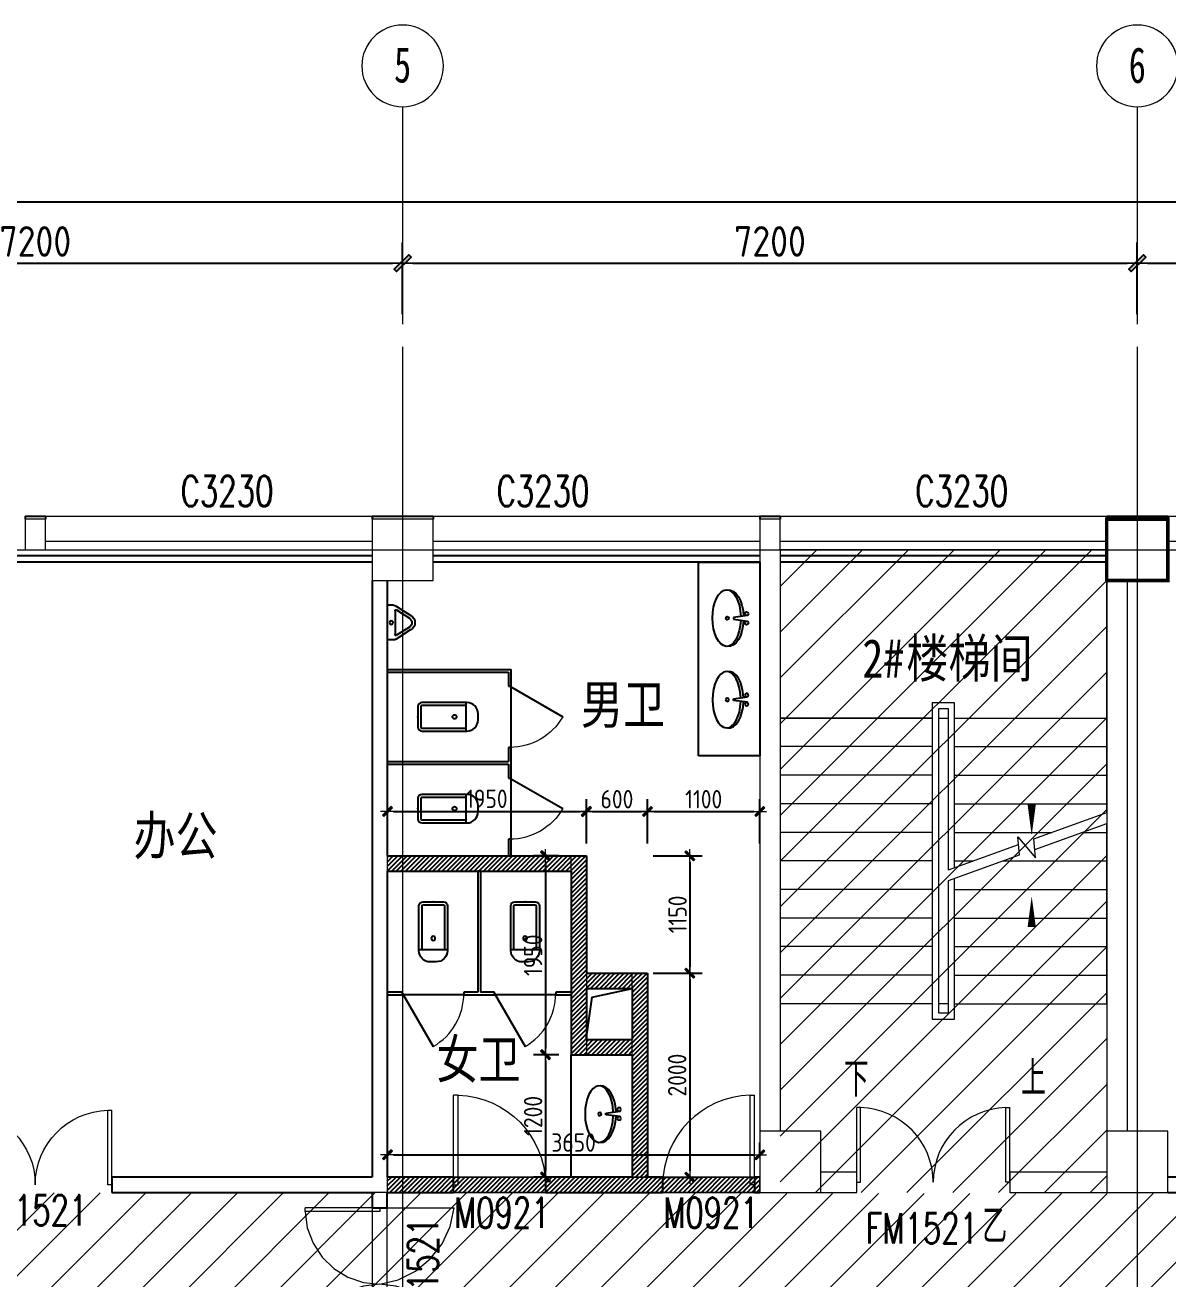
# Model space of a CAD drawing. Header units: millimetres. Extents: x 33621 to 401573, y -91663 to 133135.
# Drawn here: x 63797 to 74997, y 86819 to 99111 of the extents above; entities that cross this region are included whole.
import ezdxf
from ezdxf.enums import TextEntityAlignment as Align

# ---------------------------------------------------------------- set-up
doc = ezdxf.new("R2010")
doc.units = ezdxf.units.MM
doc.header["$LTSCALE"] = 10
for name, pattern in [('DASH', [0.35, 0.25, -0.1]), ('DASHEDX2', [1.5, 1, -0.5]), ('DOTE', [2.42, 2, -0.2, 0.02, -0.2])]:
    doc.linetypes.add(name, pattern=pattern)
doc.layers.get('0').update_dxf_attribs({"color": 253})
doc.layers.get('Defpoints').update_dxf_attribs({"color": 250})
for name, color, linetype in [('3', 253, 'Continuous'), ('DIM_SYMB', 253, 'Continuous'), ('Dim【尺寸标注】', 253, 'Continuous'), ('LATRINE', 253, 'Continuous'), ('LAYER3', 253, 'Continuous'), ('LAYER4', 253, 'Continuous'), ('LAYER5', 253, 'Continuous'), ('LVTRY', 253, 'Continuous'), ('PUB_DIM', 253, 'Continuous'), ('PUB_TEXT', 253, 'Continuous'), ('SURFACE', 253, 'Continuous'), ('wall-隔', 253, 'Continuous'), ('WINDOW_TEXT', 253, 'Continuous'), ('家具', 253, 'Continuous'), ('拆除墙体', 253, 'Continuous'), ('柱', 253, 'Continuous')]:
    doc.layers.add(name, color=color, linetype=linetype)
for name, color, linetype, lineweight in [('AXIS【轴号】', 253, 'Continuous', 0), ('COLUMN', 253, 'Continuous', 0), ('DOTE', 253, 'DOTE', 0), ('FC-FLOOR【地材分格】', 253, 'Continuous', 0), ('STAIR', 253, 'Continuous', 0), ('WALL', 253, 'Continuous', 0), ('WINDOW', 253, 'Continuous', 0), ('Xline【辅助线】', 253, 'Continuous', 0)]:
    doc.layers.add(name, color=color, linetype=linetype, lineweight=lineweight)
doc.styles.add('_TCH_DIM', font='SIMPLEX', dxfattribs={"bigfont": 'GBCBIG'})
doc.styles.add('_TCH_WINDOW', font='SIMPLEX', dxfattribs={"bigfont": 'GBCBIG'})
doc.styles.add('CCD_DIM', font='ARCHS.SHX')
doc.styles.add('宋体', font='', dxfattribs={"width": 0.7})
doc.styles.get('宋体').set_extended_font_data('SimSun')
doc.dimstyles.new('ZL_1：100', dxfattribs={"dimtxt": 3, "dimasz": 1, "dimexe": 2, "dimexo": 2, "dimgap": 0.6, "dimtad": 1, "dimdec": 0, "dimrnd": 5, "dimdsep": 46, "dimtxsty": 'CCD_DIM', "dimblk": 'WS-cj', "dimblk1": 'WS-cj', "dimblk2": 'WS-cj', "dimcen": 1, "dimclrd": 44, "dimclre": 44, "dimclrt": 2, "dimadec": 0, "dimazin": 2, "dimtfac": 1, "dimtdec": 0, "dimtix": 1, "dimtmove": 2, "dimatfit": 3, "dimldrblk": 'hl_arrow2', "dimfxl": 5, "dimfxlon": 1, "dimarcsym": 0})
doc.dimstyles.new('ZL_1：60', dxfattribs={"dimscale": 60, "dimtxt": 3, "dimasz": 1, "dimexe": 2, "dimexo": 2, "dimgap": 0.5, "dimtad": 1, "dimdec": 0, "dimrnd": 5, "dimdsep": 46, "dimtxsty": 'CCD_DIM', "dimblk": 'WS-cj', "dimblk1": 'WS-cj', "dimblk2": 'WS-cj', "dimcen": 0, "dimclrd": 44, "dimclre": 44, "dimclrt": 2, "dimadec": 0, "dimazin": 0, "dimtfac": 1, "dimtdec": 0, "dimtix": 1, "dimtofl": 0, "dimtmove": 2, "dimatfit": 3, "dimldrblk": 'hl_arrow2', "dimfxl": 6, "dimfxlon": 1, "dimarcsym": 0})
pattern_1 = [(225, (153814.774, 74013.86), (22.45064, -22.45064), [])]

# ---------------------------------------------------------------- blocks, each defined once
blk = doc.blocks.new('A$C22332745')
at = {"layer": 'LAYER3', "color": 181, "extrusion": (0, 0, -1)}
for centre, ratio, start_param, end_param in [((277, 214), 0.5, 4.782885, 10.934222), ((277, 195), 0.531076, 4.795815, 6.348539), ((277, 195), 0.531076, 3.076239, 4.638107)]:
    blk.add_ellipse(centre, major_axis=(-277, 0), ratio=ratio, start_param=start_param, end_param=end_param, dxfattribs=at)
at = {"layer": 'LAYER4', "color": 252}
for p, q in [((267, 148), (249, 9)), ((285, 148), (267, 148)), ((302, 9), (285, 148))]:
    blk.add_line(p, q, dxfattribs=at)
for centre in [(231, 18), (320, 18)]:
    blk.add_circle(centre, 17.9, dxfattribs=at)
at = {"layer": 'LAYER5', "color": 251}
blk.add_circle((277, 208), 16, dxfattribs=at)
blk = doc.blocks.new('A$C2CC91CCB')
at = {"color": 251, "rotation": 90}
blk.add_blockref('A$C22332745', (353, 0), dxfattribs=at)
blk = doc.blocks.new('A$C477C625D')
at = {"color": 7}
blk.add_blockref('A$C2CC91CCB', (0, 0), dxfattribs=at)
blk = doc.blocks.new('A$C4D690477')
at = {"layer": '家具', "color": 251}
blk.add_blockref('A$C477C625D', (0, 0), dxfattribs=at)
blk = doc.blocks.new('$lvtry$00000007')
for p, q in [((-170, 0, 0), (170, 0, 0)), ((-170, -61, 0), (-170, 0, 0)), ((-162, -88, 0), (-69, -231, 0)), ((-124, -91, 0), (-43, -216, 0)), ((-116, -76, 0), (116, -76, 0)), ((43, -216, 0), (124, -91, 0)), ((69, -231, 0), (162, -88, 0)), ((170, -61, 0), (170, 0, 0))]:
    blk.add_line(p, q)
blk.add_circle((0, -38, 0), 17.7)
for centre, radius, start, end in [((-120, -61, 0), 50, 180, 213.0863), ((-116, -86, 0), 10, 90, 213.0863), ((116, -86, 0), 10, 326.9137, 90), ((120, -61, 0), 50, 326.9137, 0), ((0, -191, 0), 80, 210, 330), ((0, -191, 0), 50, 210, 330)]:
    blk.add_arc(centre, radius, start, end)
blk = doc.blocks.new('$DorLib2D$00000141')
at = {"color": 0}
for points in [[(-0.5, 0), (-0.5, 0.4875)], [(-0.475, 0.4875), (-0.5, 0.4875)], [(-0.475, 0), (-0.475, 0.4875)], [(-0.3686, 0.4728), (-0.475, 0.4873)], [(-0.268, 0.4353), (-0.3686, 0.4728)], [(-0.178, 0.3766), (-0.268, 0.4353)], [(0.268, 0.4353), (0.178, 0.3766)], [(0.3686, 0.4728), (0.268, 0.4353)], [(0.475, 0.4873), (0.3686, 0.4728)], [(0.475, 0), (0.475, 0.4875)], [(0.475, 0.4875), (0.5, 0.4875)], [(0.5, 0), (0.5, 0.4875)], [(-0.103, 0.2997), (-0.178, 0.3766)], [(0.178, 0.3766), (0.103, 0.2997)], [(-0.0467, 0.2083), (-0.103, 0.2997)], [(0.103, 0.2997), (0.0467, 0.2083)], [(-0.0118, 0.1067), (-0.0467, 0.2083)], [(0.0467, 0.2083), (0.0118, 0.1067)], [(0, 0), (-0.0118, 0.1067)], [(0.0118, 0.1067), (0, 0)], [(-0.0118, -0.1067), (0, 0)], [(-0.5, 0), (-0.475, 0)], [(0.5, 0), (0.475, 0)]]:
    blk.add_lwpolyline(points, dxfattribs=at)
at = {"color": 0, "linetype": 'DASHEDX2'}
for points in [[(0, 0), (0.0297, -0.1218), (0.0857, -0.2339), (0.1651, -0.3309), (0.264, -0.4078), (0.3775, -0.4609), (0.5, -0.4875)], [(-0.5, 0), (-0.5, -0.4875)], [(0.5, 0), (0.5, -0.4875)], [(-0.0467, -0.2083), (-0.0118, -0.1067)], [(-0.103, -0.2997), (-0.0467, -0.2083)], [(-0.178, -0.3766), (-0.103, -0.2997)], [(-0.268, -0.4353), (-0.178, -0.3766)], [(-0.475, -0.4875), (-0.5, -0.4875)], [(-0.475, -0.4873), (-0.3686, -0.4728)], [(-0.3686, -0.4728), (-0.268, -0.4353)]]:
    blk.add_lwpolyline(points, dxfattribs=at)
blk = doc.blocks.new('$DorLib2D$00000001')
for p, q in [((0.45, 0.975), (0.5, 0.975)), ((0.45, 0), (0.45, 0.975)), ((0.5, 0), (0.5, 0.975)), ((0.5, 0), (0.45, 0))]:
    blk.add_line(p, q)
at = {"lineweight": 13}
blk.add_arc((0.475, 0), 0.975, 91.4693, 180, dxfattribs=at)
blk = doc.blocks.new('$lvtry$00000200')
for p, q in [((-140, -40, 0), (-140, -480, 0)), ((-110, -40, 0), (-110, -470, 0)), ((100, 0, 0), (-100, 0, 0)), ((100, -30, 0), (-100, -30, 0)), ((110, -470, 0), (110, -40, 0)), ((140, -480, 0), (140, -40, 0)), ((140, -470, 0), (-140, -470, 0)), ((-30, -590, 0), (30, -590, 0))]:
    blk.add_line(p, q)
blk.add_circle((0, -359, 0), 20)
for centre, radius, start, end in [((-100, -40, 0), 40, 90, 180), ((-100, -40, 0), 10, 90, 180), ((100, -40, 0), 40, 0, 90), ((100, -40, 0), 10, 0, 90), ((-30, -480, 0), 110, 180, 270), ((30, -480, 0), 110, 270, 0)]:
    blk.add_arc(centre, radius, start, end)
blk.add_point((0, 0))
blk = doc.blocks.new('$TCHSYS$APDOOR2D')
blk.add_line((0.5, 0), (0, 0.866))
at = {"lineweight": 13}
blk.add_arc((0.5, 0), 1, 120, 180, dxfattribs=at)
blk = doc.blocks.new('$DorLib2D$00000002')
for p, q in [((-0.5, 0), (-0.5, 0.4875)), ((-0.475, 0.4875), (-0.5, 0.4875)), ((-0.475, 0), (-0.475, 0.4875)), ((0.475, 0), (0.475, 0.4875)), ((0.475, 0.4875), (0.5, 0.4875)), ((0.5, 0), (0.5, 0.4875)), ((-0.5, 0), (-0.475, 0)), ((0.5, 0), (0.475, 0))]:
    blk.add_line(p, q)
at = {"lineweight": 13}
for centre, start, end in [((-0.4875, 0), 0, 88.53072), ((0.4875, 0), 91.46928, 180)]:
    blk.add_arc(centre, 0.4875, start, end, dxfattribs=at)
blk = doc.blocks.new('$WINLIB2D$00000004')
for p, q in [((-0.5, 0.5), (0.5, 0.5)), ((-0.5, 0.5), (-0.5, -0.5)), ((0.5, -0.5), (0.5, 0.5)), ((-0.5, 0.2406), (0.5, 0.2406)), ((-0.5, -0.5), (0.5, -0.5))]:
    blk.add_line(p, q)
blk = doc.blocks.new('hl_Axis-A1')
at = {"color": 150, "ltscale": 2}
blk.add_line((21.33, 0), (0, 0), dxfattribs=at)
at = {"color": 150}
blk.add_circle((25.33, 0), 4, dxfattribs=at)
at = {"color": 50, "style": '宋体', "width": 0.7}
blk.add_attdef('轴号', text='', height=3.5, dxfattribs=at).set_placement((25.33, 0), align=Align.MIDDLE_CENTER)
blk = doc.blocks.new('WS-cj')
blk.add_hatch(color=2).paths.add_polyline_path([(0.59, 0.82), (-0.82, -0.59), (-0.59, -0.82), (0.82, 0.59)])
at = {"color": 2, "linetype": 'ByBlock', "lineweight": 0}
for p, q in [((-1.1, 0), (0, 0)), ((0, 0), (1.1, 0))]:
    blk.add_line(p, q, dxfattribs=at)
at = {"color": 2}
blk.add_lwpolyline([(0.59, 0.82), (-0.82, -0.59), (-0.59, -0.82), (0.82, 0.59)], close=True, dxfattribs=at)
blk = doc.blocks.new('*D263')
at = {"layer": 'Defpoints', "color": 0, "transparency": 16777216}
for p in [(-15662, 2411), (-22862, 1811), (-15662, 1811)]:
    blk.add_point(p, dxfattribs=at)
at = {"layer": 'Dim【尺寸标注】', "color": 44, "lineweight": -2, "transparency": 16777216}
for p, q in [((-22862, 1911), (-22862, 2611)), ((-15662, 1911), (-15662, 2611)), ((-22762, 2411), (-15762, 2411))]:
    blk.add_line(p, q, dxfattribs=at)
at = {"layer": 'Dim【尺寸标注】', "color": 44, "lineweight": -2, "transparency": 16777216, "xscale": 100, "yscale": 100, "zscale": 100, "rotation": 180}
blk.add_blockref('WS-cj', (-22862, 2411), dxfattribs=at)
at = {"layer": 'Dim【尺寸标注】', "color": 44, "lineweight": -2, "transparency": 16777216, "xscale": 100, "yscale": 100, "zscale": 100}
blk.add_blockref('WS-cj', (-15662, 2411), dxfattribs=at)
at = {"layer": 'Dim【尺寸标注】', "color": 2, "transparency": 16777216, "insert": (-19262, 2623), "char_height": 300, "attachment_point": 5, "style": 'CCD_DIM'}
blk.add_mtext('7200', dxfattribs=at)
blk = doc.blocks.new('hl_arrow2')
at = {"color": 2}
blk.add_line((-0.22, 0), (-1, 0), dxfattribs=at)
blk.add_lwpolyline([(-0.22, 0), (-0.86, -0.69), (-0.65, -0.86), (0, 0), (-0.65, 0.86), (-0.86, 0.69)], close=True, dxfattribs=at)
blk = doc.blocks.new('*D264')
at = {"layer": 'Defpoints', "color": 0, "transparency": 16777216}
for p in [(-8462, 2411), (-15662, 1811), (-8462, 1811)]:
    blk.add_point(p, dxfattribs=at)
at = {"layer": 'Dim【尺寸标注】', "color": 44, "lineweight": -2, "transparency": 16777216}
for p, q in [((-15662, 1911), (-15662, 2611)), ((-8462, 1911), (-8462, 2611)), ((-15562, 2411), (-8562, 2411))]:
    blk.add_line(p, q, dxfattribs=at)
at = {"layer": 'Dim【尺寸标注】', "color": 44, "lineweight": -2, "transparency": 16777216, "xscale": 100, "yscale": 100, "zscale": 100, "rotation": 180}
blk.add_blockref('WS-cj', (-15662, 2411), dxfattribs=at)
at = {"layer": 'Dim【尺寸标注】', "color": 44, "lineweight": -2, "transparency": 16777216, "xscale": 100, "yscale": 100, "zscale": 100}
blk.add_blockref('WS-cj', (-8462, 2411), dxfattribs=at)
at = {"layer": 'Dim【尺寸标注】', "color": 2, "transparency": 16777216, "insert": (-12062, 2623), "char_height": 300, "attachment_point": 5, "style": 'CCD_DIM'}
blk.add_mtext('7200', dxfattribs=at)
blk = doc.blocks.new('*D265')
at = {"layer": 'Defpoints', "color": 0, "transparency": 16777216}
for p in [(-1262, 2411), (-8462, 1811), (-1262, 1811)]:
    blk.add_point(p, dxfattribs=at)
at = {"layer": 'Dim【尺寸标注】', "color": 44, "lineweight": -2, "transparency": 16777216}
for p, q in [((-8462, 1911), (-8462, 2611)), ((-1262, 1911), (-1262, 2611)), ((-8362, 2411), (-1362, 2411))]:
    blk.add_line(p, q, dxfattribs=at)
at = {"layer": 'Dim【尺寸标注】', "color": 44, "lineweight": -2, "transparency": 16777216, "xscale": 100, "yscale": 100, "zscale": 100, "rotation": 180}
blk.add_blockref('WS-cj', (-8462, 2411), dxfattribs=at)
at = {"layer": 'Dim【尺寸标注】', "color": 44, "lineweight": -2, "transparency": 16777216, "xscale": 100, "yscale": 100, "zscale": 100}
blk.add_blockref('WS-cj', (-1262, 2411), dxfattribs=at)
at = {"layer": 'Dim【尺寸标注】', "color": 2, "transparency": 16777216, "insert": (-4862, 2623), "char_height": 300, "attachment_point": 5, "style": 'CCD_DIM'}
blk.add_mtext('7200', dxfattribs=at)
blk = doc.blocks.new('*D273')
at = {"layer": 'Defpoints', "color": 0, "transparency": 16777216}
for p in [(49138, 3011), (-44462, 1811), (49138, 1811)]:
    blk.add_point(p, dxfattribs=at)
at = {"layer": 'Dim【尺寸标注】', "color": 44, "lineweight": -2, "transparency": 16777216}
for p, q in [((-44462, 2511), (-44462, 3211)), ((49138, 2511), (49138, 3211)), ((-44362, 3011), (49038, 3011))]:
    blk.add_line(p, q, dxfattribs=at)
at = {"layer": 'Dim【尺寸标注】', "color": 44, "lineweight": -2, "transparency": 16777216, "xscale": 100, "yscale": 100, "zscale": 100, "rotation": 180}
blk.add_blockref('WS-cj', (-44462, 3011), dxfattribs=at)
at = {"layer": 'Dim【尺寸标注】', "color": 44, "lineweight": -2, "transparency": 16777216, "xscale": 100, "yscale": 100, "zscale": 100}
blk.add_blockref('WS-cj', (49138, 3011), dxfattribs=at)
at = {"layer": 'Dim【尺寸标注】', "color": 2, "transparency": 16777216, "insert": (2338, 3217), "char_height": 300, "attachment_point": 5, "style": 'CCD_DIM'}
blk.add_mtext('93600', dxfattribs=at)
blk = doc.blocks.new('*D559')
at = {"layer": 'Defpoints', "color": 0, "transparency": 16777216}
for p in [(69297, 91402), (67347, 90967), (69297, 90967)]:
    blk.add_point(p, dxfattribs=at)
at = {"layer": 'FC-FLOOR【地材分格】', "color": 44, "lineweight": -2, "transparency": 16777216}
for p, q in [((67347, 91087), (67347, 91522)), ((69297, 91087), (69297, 91522)), ((67407, 91402), (69237, 91402))]:
    blk.add_line(p, q, dxfattribs=at)
at = {"layer": 'FC-FLOOR【地材分格】', "color": 44, "lineweight": -2, "transparency": 16777216, "xscale": 60, "yscale": 60, "zscale": 60, "rotation": 180}
blk.add_blockref('WS-cj', (67347, 91402), dxfattribs=at)
at = {"layer": 'FC-FLOOR【地材分格】', "color": 44, "lineweight": -2, "transparency": 16777216, "xscale": 60, "yscale": 60, "zscale": 60}
blk.add_blockref('WS-cj', (69297, 91402), dxfattribs=at)
at = {"layer": 'FC-FLOOR【地材分格】', "color": 2, "transparency": 16777216, "insert": (68322, 91526), "char_height": 180, "attachment_point": 5, "style": 'CCD_DIM'}
blk.add_mtext('1950', dxfattribs=at)
blk = doc.blocks.new('*D560')
at = {"layer": 'Defpoints', "color": 0, "transparency": 16777216}
for p in [(69897, 91402), (69297, 90967), (69897, 90967)]:
    blk.add_point(p, dxfattribs=at)
at = {"layer": 'FC-FLOOR【地材分格】', "color": 44, "lineweight": -2, "transparency": 16777216}
for p, q in [((69297, 91087), (69297, 91522)), ((69897, 91087), (69897, 91522)), ((69357, 91402), (69837, 91402))]:
    blk.add_line(p, q, dxfattribs=at)
at = {"layer": 'FC-FLOOR【地材分格】', "color": 44, "lineweight": -2, "transparency": 16777216, "xscale": 60, "yscale": 60, "zscale": 60, "rotation": 180}
blk.add_blockref('WS-cj', (69297, 91402), dxfattribs=at)
at = {"layer": 'FC-FLOOR【地材分格】', "color": 44, "lineweight": -2, "transparency": 16777216, "xscale": 60, "yscale": 60, "zscale": 60}
blk.add_blockref('WS-cj', (69897, 91402), dxfattribs=at)
at = {"layer": 'FC-FLOOR【地材分格】', "color": 2, "transparency": 16777216, "insert": (69597, 91522), "char_height": 180, "attachment_point": 5, "style": 'CCD_DIM'}
blk.add_mtext('600', dxfattribs=at)
blk = doc.blocks.new('*D561')
at = {"layer": 'Defpoints', "color": 0, "transparency": 16777216}
for p in [(70997, 91402), (69897, 90967), (70997, 90967)]:
    blk.add_point(p, dxfattribs=at)
at = {"layer": 'FC-FLOOR【地材分格】', "color": 44, "lineweight": -2, "transparency": 16777216}
for p, q in [((69897, 91087), (69897, 91522)), ((70997, 91087), (70997, 91522)), ((69957, 91402), (70937, 91402))]:
    blk.add_line(p, q, dxfattribs=at)
at = {"layer": 'FC-FLOOR【地材分格】', "color": 44, "lineweight": -2, "transparency": 16777216, "xscale": 60, "yscale": 60, "zscale": 60, "rotation": 180}
blk.add_blockref('WS-cj', (69897, 91402), dxfattribs=at)
at = {"layer": 'FC-FLOOR【地材分格】', "color": 44, "lineweight": -2, "transparency": 16777216, "xscale": 60, "yscale": 60, "zscale": 60}
blk.add_blockref('WS-cj', (70997, 91402), dxfattribs=at)
at = {"layer": 'FC-FLOOR【地材分格】', "color": 2, "transparency": 16777216, "insert": (70447, 91522), "char_height": 180, "attachment_point": 5, "style": 'CCD_DIM'}
blk.add_mtext('1100', dxfattribs=at)
blk = doc.blocks.new('*D562')
at = {"layer": 'Defpoints', "color": 0, "transparency": 16777216}
for p in [(69147, 90967), (68898, 89017), (69147, 89017)]:
    blk.add_point(p, dxfattribs=at)
at = {"layer": 'FC-FLOOR【地材分格】', "color": 44, "lineweight": -2, "transparency": 16777216}
for p, q in [((69027, 90967), (68778, 90967)), ((68898, 90907), (68898, 89077)), ((69027, 89017), (68778, 89017))]:
    blk.add_line(p, q, dxfattribs=at)
at = {"layer": 'FC-FLOOR【地材分格】', "color": 44, "lineweight": -2, "transparency": 16777216, "xscale": 60, "yscale": 60, "zscale": 60}
for p, rotation in [((68898, 90967), 90), ((68898, 89017), 270)]:
    blk.add_blockref('WS-cj', p, dxfattribs=dict(at, rotation=rotation))
at = {"layer": 'FC-FLOOR【地材分格】', "color": 2, "transparency": 16777216, "insert": (68775, 89992), "char_height": 180, "attachment_point": 5, "rotation": 90, "style": 'CCD_DIM'}
blk.add_mtext('1950', dxfattribs=at)
blk = doc.blocks.new('*D563')
at = {"layer": 'Defpoints', "color": 0, "transparency": 16777216}
for p in [(69147, 89017), (68898, 87817), (69147, 87817)]:
    blk.add_point(p, dxfattribs=at)
at = {"layer": 'FC-FLOOR【地材分格】', "color": 44, "lineweight": -2, "transparency": 16777216}
for p, q in [((69027, 89017), (68778, 89017)), ((68898, 88957), (68898, 87877)), ((69027, 87817), (68778, 87817))]:
    blk.add_line(p, q, dxfattribs=at)
at = {"layer": 'FC-FLOOR【地材分格】', "color": 44, "lineweight": -2, "transparency": 16777216, "xscale": 60, "yscale": 60, "zscale": 60}
for p, rotation in [((68898, 89017), 90), ((68898, 87817), 270)]:
    blk.add_blockref('WS-cj', p, dxfattribs=dict(at, rotation=rotation))
at = {"layer": 'FC-FLOOR【地材分格】', "color": 2, "transparency": 16777216, "insert": (68775, 88417), "char_height": 180, "attachment_point": 5, "rotation": 90, "style": 'CCD_DIM'}
blk.add_mtext('1200', dxfattribs=at)
blk = doc.blocks.new('*D564')
at = {"layer": 'Defpoints', "color": 0, "transparency": 16777216}
for p in [(70997, 88036), (67347, 87895), (70997, 87895)]:
    blk.add_point(p, dxfattribs=at)
at = {"layer": 'FC-FLOOR【地材分格】', "color": 44, "lineweight": -2, "transparency": 16777216}
for p, q in [((67347, 88015), (67347, 88156)), ((70997, 88015), (70997, 88156)), ((67407, 88036), (70937, 88036))]:
    blk.add_line(p, q, dxfattribs=at)
at = {"layer": 'FC-FLOOR【地材分格】', "color": 44, "lineweight": -2, "transparency": 16777216, "xscale": 60, "yscale": 60, "zscale": 60, "rotation": 180}
blk.add_blockref('WS-cj', (67347, 88036), dxfattribs=at)
at = {"layer": 'FC-FLOOR【地材分格】', "color": 44, "lineweight": -2, "transparency": 16777216, "xscale": 60, "yscale": 60, "zscale": 60}
blk.add_blockref('WS-cj', (70997, 88036), dxfattribs=at)
at = {"layer": 'FC-FLOOR【地材分格】', "color": 2, "transparency": 16777216, "insert": (69172, 88156), "char_height": 180, "attachment_point": 5, "style": 'CCD_DIM'}
blk.add_mtext('3650', dxfattribs=at)
blk = doc.blocks.new('*D565')
at = {"layer": 'Defpoints', "color": 0, "transparency": 16777216}
for p in [(69831, 90967), (69831, 89817), (70311, 89817)]:
    blk.add_point(p, dxfattribs=at)
at = {"layer": 'FC-FLOOR【地材分格】', "color": 44, "lineweight": -2, "transparency": 16777216}
for p, q in [((69951, 90967), (70431, 90967)), ((70311, 90907), (70311, 89877)), ((69951, 89817), (70431, 89817))]:
    blk.add_line(p, q, dxfattribs=at)
at = {"layer": 'FC-FLOOR【地材分格】', "color": 44, "lineweight": -2, "transparency": 16777216, "xscale": 60, "yscale": 60, "zscale": 60}
for p, rotation in [((70311, 90967), 90), ((70311, 89817), 270)]:
    blk.add_blockref('WS-cj', p, dxfattribs=dict(at, rotation=rotation))
at = {"layer": 'FC-FLOOR【地材分格】', "color": 2, "transparency": 16777216, "insert": (70191, 90392), "char_height": 180, "attachment_point": 5, "rotation": 90, "style": 'CCD_DIM'}
blk.add_mtext('1150', dxfattribs=at)
blk = doc.blocks.new('*D566')
at = {"layer": 'Defpoints', "color": 0, "transparency": 16777216}
for p in [(69831, 89817), (69831, 87817), (70311, 87817)]:
    blk.add_point(p, dxfattribs=at)
at = {"layer": 'FC-FLOOR【地材分格】', "color": 44, "lineweight": -2, "transparency": 16777216}
for p, q in [((69951, 89817), (70431, 89817)), ((70311, 89757), (70311, 87877)), ((69951, 87817), (70431, 87817))]:
    blk.add_line(p, q, dxfattribs=at)
at = {"layer": 'FC-FLOOR【地材分格】', "color": 44, "lineweight": -2, "transparency": 16777216, "xscale": 60, "yscale": 60, "zscale": 60}
for p, rotation in [((70311, 89817), 90), ((70311, 87817), 270)]:
    blk.add_blockref('WS-cj', p, dxfattribs=dict(at, rotation=rotation))
at = {"layer": 'FC-FLOOR【地材分格】', "color": 2, "transparency": 16777216, "insert": (70187, 88817), "char_height": 180, "attachment_point": 5, "rotation": 90, "style": 'CCD_DIM'}
blk.add_mtext('2000', dxfattribs=at)
blk = doc.blocks.new('ZL_061117299')
at = {"layer": 'AXIS【轴号】'}
ref = blk.add_blockref('hl_Axis-A1', (-15662.3, 1810.8), dxfattribs=dict(at, xscale=-100, yscale=100, zscale=100, rotation=270))
ref.add_attrib('轴号', '5', dxfattribs={"layer": '0', "color": 2, "height": 350, "style": '宋体', "width": 0.7}).set_placement((-15662.3, 4355.8), align=Align.MIDDLE_CENTER)
ref = blk.add_blockref('hl_Axis-A1', (-8462.3, 1810.8), dxfattribs=dict(at, xscale=-100, yscale=100, zscale=100, rotation=270))
ref.add_attrib('轴号', '6', dxfattribs={"layer": '0', "color": 2, "height": 350, "style": '宋体', "width": 0.7}).set_placement((-8462.3, 4351.9), align=Align.MIDDLE_CENTER)
at = {"layer": 'Dim【尺寸标注】'}
for p1, p2, distance, picture, middle in [((-44462.3, 1810.8), (49137.7, 1810.8), 1200, '*D273', (2337.7, 3217)), ((-22862.3, 1810.8), (-15662.3, 1810.8), 600, '*D263', (-19262.3, 2623.3)), ((-15662.3, 1810.8), (-8462.3, 1810.8), 600, '*D264', (-12062.3, 2623.3)), ((-8462.3, 1810.8), (-1262.3, 1810.8), 600, '*D265', (-4862.3, 2623.3))]:
    dim = blk.add_aligned_dim(p1=p1, p2=p2, distance=distance, dimstyle='ZL_1：100', dxfattribs=at)
    dim.commit()
    dim.dimension.update_dxf_attribs({"geometry": picture, "text_midpoint": middle})

msp = doc.modelspace()

# ---------------------------------------------------------------- hatches: boundary and pattern name
at = {"layer": 'Xline【辅助线】'}
h = msp.add_hatch(dxfattribs=at)
h.set_pattern_fill('ANSI31', color=256, scale=100)
h.set_pattern_definition([(45, (-301365, 120490.16), (-224.5064, 224.5064), [])])
h.paths.add_polyline_path([(103421.5, 93924.1), (82196.5, 94009.7), (82196.5, 93666.9), (81957.8, 93666.9), (81957.8, 87649), (38996.5, 87684.8), (38996.5, 85266.9), (38596.5, 85266.9), (38596.5, 77981.3), (103421.5, 77981.3)])
h = msp.add_hatch(dxfattribs=at)
h.set_pattern_fill('ANSI31', color=256, scale=100)
h.set_pattern_definition([(45, (139423.78, 45092.1), (-224.5064, 224.5064), [])])
h.paths.add_polyline_path([(74396.5, 93966.9), (71196.5, 93966.9), (71196.5, 87666.9), (74396.5, 87666.9)])
at = {"layer": '拆除墙体'}
h = msp.add_hatch(dxfattribs=at)
h.set_pattern_fill('ANSI31', color=1, scale=10, angle=180, style=0)
h.set_pattern_definition(pattern_1)
h.paths.add_polyline_path([(69297, 90966.9), (69297, 90816.9), (67347.5, 90816.9), (67347.5, 90966.9)])
h = msp.add_hatch(dxfattribs=at)
h.set_pattern_fill('ANSI31', color=1, scale=10, angle=180, style=0)
h.set_pattern_definition(pattern_1)
h.paths.add_polyline_path([(69297, 90816.9), (69297, 89016.9), (69147, 89016.9), (69147, 90816.9)])
h = msp.add_hatch(dxfattribs=at)
h.set_pattern_fill('ANSI31', color=1, scale=10, angle=180, style=0)
h.set_pattern_definition(pattern_1)
h.paths.add_polyline_path([(69747, 89816.9), (69747, 89666.9), (69297, 89666.9), (69297, 89816.9)])
h = msp.add_hatch(dxfattribs=at)
h.set_pattern_fill('ANSI31', color=1, scale=10, angle=180, style=0)
h.set_pattern_definition(pattern_1)
h.paths.add_polyline_path([(69897, 89816.9), (69897, 87816.9), (69747, 87816.9), (69747, 89816.9)])
h = msp.add_hatch(dxfattribs=at)
h.set_pattern_fill('ANSI31', color=1, scale=10, angle=180, style=0)
h.paths.add_polyline_path([(69747, 89166.9), (69747, 89016.9), (69297, 89016.9), (69297, 89166.9)])
h = msp.add_hatch(dxfattribs=at)
h.set_pattern_fill('ANSI31', color=1, scale=10, angle=180, style=0)
h.paths.add_polyline_path([(67346.5, 87816.9), (67346.5, 87666.9), (70996.5, 87666.9), (70996.5, 87816.9)])

# ---------------------------------------------------------------- linework, layer by layer
at = {"layer": '3'}
for p, q in [((67196.5, 93906.9), (60596.5, 93906.9)), ((67196.5, 93846.9), (60596.5, 93846.9)), ((70996.5, 93906.9), (67796.5, 93906.9)), ((70996.5, 93846.9), (67796.5, 93846.9)), ((74396.5, 93906.9), (71196.5, 93906.9)), ((74396.5, 93846.9), (71196.5, 93846.9))]:
    msp.add_line(p, q, dxfattribs=at)
msp.add_lwpolyline([(69296.8, 89166.9), (69353.7, 89581.4), (69746.8, 89666.9)], dxfattribs=at)
at = {"layer": 'COLUMN'}
for p, q in [((67796.5, 94266.9), (67196.5, 94266.9)), ((74996.5, 94266.9), (74396.5, 94266.9)), ((67196.5, 93966.9), (67196.5, 93666.9)), ((67796.5, 93666.9), (67796.5, 93966.9)), ((74396.5, 93966.9), (74396.5, 93666.9)), ((74996.5, 93666.9), (74996.5, 93966.9)), ((67196.5, 93666.9), (67796.5, 93666.9)), ((74396.5, 93666.9), (74996.5, 93666.9)), ((71596.5, 88266.9), (70996.5, 88266.9)), ((70996.5, 88266.9), (70996.5, 87666.9)), ((71596.5, 87666.9), (71596.5, 88266.9)), ((74996.5, 88266.9), (74396.5, 88266.9)), ((74396.5, 88266.9), (74396.5, 87666.9)), ((74996.5, 87666.9), (74996.5, 88266.9)), ((70996.5, 87666.9), (71596.5, 87666.9)), ((74396.5, 87666.9), (74996.5, 87666.9))]:
    msp.add_line(p, q, dxfattribs=at)
at = {"layer": 'DIM_SYMB'}
for points in [[(71916.5, 89055.4, 0, 0, 0), (71916.5, 93177, 0, 0, 0), (73661.5, 93177, 0, 0, 0), (73661.5, 91167, 0, 80, 0), (73661.5, 91467, 0, 0, 0)], [(73661.5, 89067.2, 0, 0, 0), (73661.5, 90570.3, 0, 80, 0), (73661.5, 90270.3, 0, 0, 0)]]:
    msp.add_lwpolyline(points, format="xyseb", dxfattribs=at)
at = {"layer": 'DOTE', "ltscale": 0.1}
for p, q in [((67496.5, 95956.9), (67496.5, 76086.5)), ((74696.5, 95956.9), (74696.5, 76086.5)), ((36632.9, 93966.9), (133641.5, 93966.9))]:
    msp.add_line(p, q, dxfattribs=at)
at = {"layer": 'LATRINE'}
for p, q in [((67346.3, 92791.9), (68558.8, 92791.9)), ((67346.3, 92791.9), (67346.3, 92766.9)), ((67346.3, 92766.9), (68533.8, 92766.9)), ((68533.8, 92766.9), (68533.8, 92629.4)), ((68558.8, 92629.4), (68558.8, 92791.9)), ((68533.8, 92629.4), (68558.8, 92629.4)), ((68558.8, 92029.4, 400), (68558.8, 92629.4, 400)), ((68558.8, 92029.4), (68533.8, 92029.4)), ((68533.8, 92029.4), (68533.8, 91891.9)), ((68558.8, 91879.4), (68558.8, 92029.4)), ((67346.3, 91891.9), (68533.8, 91891.9)), ((67346.3, 91891.9), (67346.3, 91866.9)), ((67346.3, 91866.9), (68533.8, 91866.9)), ((68533.8, 91866.9), (68533.8, 91729.4)), ((68558.8, 91729.4), (68558.8, 91879.4)), ((68533.8, 91729.4), (68558.8, 91729.4)), ((68558.8, 91129.4, 400), (68558.8, 91729.4, 400)), ((68558.8, 91129.4), (68533.8, 91129.4)), ((68533.8, 91129.4), (68533.8, 90966.9)), ((68558.8, 90966.9), (68558.8, 91129.4)), ((68533.8, 90966.9), (68558.8, 90966.9)), ((68234, 90816.9), (68234, 89629.4)), ((68259, 90816.9), (68234, 90816.9)), ((68259, 90816.9), (68259, 89629.4)), ((67496.5, 89629.4), (67346.5, 89629.4)), ((67346.5, 89629.4), (67346.5, 89604.4)), ((67496.5, 89604.4), (67496.5, 89629.4)), ((68234, 89629.4), (68096.5, 89629.4)), ((68096.5, 89629.4), (68096.5, 89604.4)), ((68396.5, 89629.4), (68259, 89629.4)), ((68396.5, 89604.4), (68396.5, 89629.4)), ((69147, 89629.4), (68996.5, 89629.4)), ((68996.5, 89629.4), (68996.5, 89604.4)), ((67346.5, 89604.4), (67496.5, 89604.4)), ((68096.5, 89604.4, 400), (67496.5, 89604.4, 400)), ((68096.5, 89604.4), (68246.5, 89604.4)), ((68246.5, 89604.4), (68396.5, 89604.4)), ((68996.5, 89604.4, 400), (68396.5, 89604.4, 400)), ((68996.5, 89604.4), (69147, 89604.4))]:
    msp.add_line(p, q, dxfattribs=at)
for points in [[(70396.5, 91946.9), (70396.5, 93846.9), (70996.5, 93846.9), (70996.5, 91946.9)], [(69147, 87816.9), (69147, 89016.9), (69747, 89016.9), (69747, 87816.9)]]:
    msp.add_lwpolyline(points, close=True, dxfattribs=at)
at = {"layer": 'STAIR', "linetype": 'DASH', "ltscale": 0.005}
msp.add_line((70996.5, 93966.9), (70996.5, 93666.9), dxfattribs=at)
at = {"layer": 'STAIR'}
for p, q in [((74396.5, 93966.9), (71196.5, 93966.9)), ((71196.5, 93966.9), (71196.5, 92316.9)), ((74396.5, 92316.9), (74396.5, 93666.9)), ((72906, 92466.9), (72687, 92466.9)), ((72687, 92466.9), (72687, 89366.9)), ((72906, 90851.7), (72906, 92466.9)), ((71196.5, 92316.9), (71196.5, 89516.9)), ((72687, 92316.9), (71196.5, 92316.9)), ((71196.5, 92316.9), (72687, 92316.9)), ((72846, 92406.9), (72747, 92406.9)), ((72747, 92406.9), (72747, 89426.9)), ((72747, 92316.9), (72747, 89516.9)), ((72747, 92316.9), (72846, 92316.9)), ((72846, 90830.1), (72846, 92406.9)), ((72846, 90830.1), (72846, 92316.9)), ((72906, 92316.9), (74396.5, 92316.9)), ((72906, 92316.9), (74396.5, 92316.9)), ((74396.5, 91390.1), (74396.5, 92316.9)), ((72687, 92036.9), (71196.5, 92036.9)), ((72906, 92036.9), (74396.5, 92036.9)), ((72687, 91756.9), (71196.5, 91756.9)), ((72906, 91756.9), (74396.5, 91756.9)), ((72687, 91476.9), (71196.5, 91476.9)), ((72906, 91476.9), (74396.5, 91476.9)), ((73682.6, 91132.2), (74396.5, 91390.1)), ((73691.4, 91029.1), (74396.5, 91283.7)), ((74396.5, 89516.9), (74396.5, 91283.7)), ((72687, 91196.9), (71196.5, 91196.9)), ((72906, 91196.9), (73861.7, 91196.9)), ((73541.2, 90974.8), (73526, 91152.6)), ((73526, 91152.6), (73698.4, 90946.1)), ((73698.4, 90946.1), (73682.6, 91132.2)), ((74156.1, 91196.9), (74396.5, 91196.9)), ((72846, 90830.1), (73532.4, 91078)), ((72846, 90723.7), (73541.2, 90974.8)), ((72687, 90916.9), (71196.5, 90916.9)), ((72906, 90916.9), (73086.4, 90916.9)), ((73380.8, 90916.9), (74396.5, 90916.9)), ((72846, 89516.9), (72846, 90723.7)), ((72846, 89426.9), (72846, 90723.7)), ((72906, 89366.9), (72906, 90745.4)), ((72687, 90636.9), (71196.5, 90636.9)), ((72906, 90636.9), (74396.5, 90636.9)), ((72687, 90356.9), (71196.5, 90356.9)), ((72906, 90356.9), (74396.5, 90356.9)), ((72687, 90076.9), (71196.5, 90076.9)), ((72906, 90076.9), (74396.5, 90076.9)), ((72687, 89796.9), (71196.5, 89796.9)), ((72906, 89796.9), (74396.5, 89796.9)), ((72687, 89516.9), (71196.5, 89516.9)), ((72846, 89516.9), (72747, 89516.9)), ((72906, 89516.9), (74396.5, 89516.9)), ((72687, 89366.9), (72906, 89366.9)), ((72747, 89426.9), (72846, 89426.9))]:
    msp.add_line(p, q, dxfattribs=at)
at = {"layer": 'SURFACE'}
for p, q in [((63796.5, 94296.9), (63796.5, 94266.9)), ((63796.5, 94296.9), (63996.5, 94296.9)), ((63996.5, 94296.9), (63996.5, 94266.9)), ((67196.5, 94296.9), (67196.5, 94266.9)), ((67196.5, 94296.9), (67496.5, 94296.9)), ((67496.5, 94296.9), (67796.5, 94296.9)), ((67796.5, 94296.9), (67796.5, 94266.9)), ((70996.5, 94296.9), (70996.5, 94266.9)), ((70996.5, 94296.9), (71096.5, 94296.9)), ((71096.5, 94296.9), (71196.5, 94296.9)), ((71196.5, 94296.9), (71196.5, 94266.9)), ((74396.5, 94296.9), (74396.5, 94266.9)), ((74396.5, 94296.9), (74696.5, 94296.9)), ((74696.5, 94296.9), (74996.5, 94296.9)), ((74996.5, 94296.9), (74996.5, 94266.9))]:
    msp.add_line(p, q, dxfattribs=at)
at = {"layer": 'WALL'}
for p, q in [((63996.5, 94266.9), (63796.5, 94266.9)), ((63796.5, 94266.9), (63796.5, 93966.9)), ((63996.5, 93966.9), (63996.5, 94266.9)), ((71096.5, 94266.9), (70996.5, 94266.9)), ((70996.5, 94266.9), (70996.5, 93966.9)), ((71196.5, 94266.9), (71096.5, 94266.9)), ((71196.5, 93966.9), (71196.5, 94266.9)), ((63796.5, 93966.9), (63996.5, 93966.9)), ((70996.5, 93966.9), (70996.5, 88266.9)), ((70996.5, 93966.9), (71096.5, 93966.9)), ((71096.5, 93966.9), (71196.5, 93966.9)), ((71196.5, 93966.9), (71196.5, 88266.9)), ((74396.5, 93666.9), (74396.5, 88266.9)), ((74596.5, 93666.9), (74596.5, 88266.9)), ((71946.5, 87866.9), (71596.5, 87866.9)), ((71946.5, 87666.9), (71946.5, 87866.9)), ((74396.5, 87866.9), (73446.5, 87866.9)), ((73446.5, 87866.9), (73446.5, 87666.9)), ((71596.5, 87666.9), (71946.5, 87666.9)), ((73446.5, 87666.9), (74396.5, 87666.9))]:
    msp.add_line(p, q, dxfattribs=at)
at = {"layer": 'WALL', "color": 210}
for points in [[(67346.5, 90966.9), (67346.5, 90816.9), (69147, 90816.9), (69147, 90966.9)], [(69297, 90966.9), (69297, 89016.9), (69147, 89016.9), (69147, 90966.9)], [(69297, 89816.9), (69297, 89666.9), (69746.8, 89666.9), (69746.8, 89816.9)], [(69896.8, 89816.9), (69896.8, 87816.9), (69747, 87816.9), (69747, 89816.9)], [(69297, 89166.9), (69297, 89016.9), (69747, 89016.9), (69747, 89166.9)], [(67346.5, 87816.9), (67346.5, 87666.9), (70996.5, 87666.9), (70996.5, 87816.9)], [(67996, 87666.9), (67996, 87816.9), (70996.5, 87816.9), (70996.5, 87666.9)], [(67196.5, 87666.9), (67196.5, 85866.9), (67346.5, 85866.9), (67346.5, 87666.9)]]:
    msp.add_lwpolyline(points, close=True, dxfattribs=at)
at = {"layer": 'wall-隔'}
for p, q in [((67196.5, 93666.9), (67196.5, 90891.9)), ((67346.5, 93666.9), (67346.5, 90966.9)), ((67346.5, 90966.9), (69297, 90966.9)), ((69297, 90966.9), (69297, 89816.9)), ((67196.5, 90891.9), (67196.5, 87816.9)), ((67346.5, 90816.9), (69147, 90816.9)), ((67346.5, 90816.9), (67346.5, 87816.9)), ((69147, 90816.9), (69147, 89741.9)), ((69147, 89741.9), (69147, 89616.9)), ((69297, 89816.9), (69896.8, 89816.9)), ((69896.8, 89816.9), (69896.8, 89091.9)), ((69147, 89616.9), (69147, 89016.9)), ((69297, 89666.9), (69746.8, 89666.9)), ((69297, 89666.9), (69297, 89616.9)), ((69297, 89616.9), (69297, 89166.9)), ((69746.8, 89666.9), (69746.8, 89166.9)), ((69297, 89166.9), (69746.8, 89166.9)), ((69147, 89016.9), (69747, 89016.9)), ((69747, 89016.9), (69747, 87816.9)), ((69897, 89091.9), (69897, 87816.9)), ((67196.5, 87816.9), (64646.1, 87816.9)), ((64646.1, 87816.9), (64646.1, 87666.9)), ((67996, 87816.9), (67346.5, 87816.9)), ((67996, 87666.9), (67996, 87816.9)), ((69747, 87816.9), (68896, 87816.9)), ((68896, 87816.9), (68896, 87666.9)), ((70046.5, 87816.9), (69897, 87816.9)), ((70046.5, 87666.9), (70046.5, 87816.9)), ((70996.5, 87816.9), (70946.5, 87816.9)), ((70946.5, 87816.9), (70946.5, 87666.9)), ((77397, 87816.9), (74996.5, 87816.9)), ((64646.1, 87666.9), (67196.5, 87666.9)), ((67196.5, 87666.9), (67196.5, 87516.7)), ((67346.5, 87516.7), (67346.5, 87666.9)), ((67346.5, 87666.9), (67996, 87666.9)), ((68896, 87666.9), (69822, 87666.9)), ((69822, 87666.9), (70046.5, 87666.9)), ((70946.5, 87666.9), (70996.5, 87666.9)), ((74996.5, 87666.9), (77397, 87666.9)), ((67196.5, 87516.7), (67346.5, 87516.7))]:
    msp.add_line(p, q, dxfattribs=at)
at = {"layer": 'WINDOW'}
for p, q in [((67996, 87666.9), (68896, 87666.9)), ((70046.5, 87666.9), (70946.5, 87666.9))]:
    msp.add_line(p, q, dxfattribs=at)
at = {"layer": '柱', "const_width": 35}
msp.add_lwpolyline([(74996.5, 93666.9), (74996.5, 94266.9), (74396.5, 94266.9), (74396.5, 93666.9)], close=True, dxfattribs=at)

# ---------------------------------------------------------------- block references
at = {"layer": 'LATRINE', "xscale": 600, "zscale": 25}
for p, yscale, rotation in [((68546.3, 92329.4), -600, 90), ((68546.3, 91429.4), -600, 90), ((67796.5, 89616.9), 600, 180), ((68696.5, 89616.9), 600, 180)]:
    msp.add_blockref('$TCHSYS$APDOOR2D', p, dxfattribs=dict(at, yscale=yscale, rotation=rotation))
at = {"layer": 'LVTRY', "extrusion": (0, 0, -1), "zscale": -1, "rotation": 270}
msp.add_blockref('$lvtry$00000007', (-67346.5, 93253, 0), dxfattribs=at)
at = {"layer": 'LVTRY', "rotation": 89.99999999999996}
for p in [(67646.3, 92329.4), (67646.3, 91429.4)]:
    msp.add_blockref('$lvtry$00000200', p, dxfattribs=at)
at = {"layer": 'LVTRY', "yscale": -1, "rotation": 180.0000000000001}
for p in [(67796.5, 90516.9), (68696.5, 90516.9)]:
    msp.add_blockref('$lvtry$00000200', p, dxfattribs=at)
at = {"layer": 'PUB_DIM'}
msp.add_blockref('ZL_061117299', (83158.8, 94366.9), dxfattribs=at)
at = {"layer": 'WINDOW'}
ref = msp.add_blockref('$WINLIB2D$00000004', (65596.5, 94131.9), dxfattribs=dict(at, xscale=3200, yscale=-330, zscale=3200))
ref.add_attrib('A', 'C3230', (65321.3, 94393.2), dxfattribs={"layer": 'WINDOW_TEXT', "height": 297.5, "style": '_TCH_WINDOW', "width": 0.705882})
ref = msp.add_blockref('$WINLIB2D$00000004', (69396.5, 94131.9), dxfattribs=dict(at, xscale=3200, yscale=-330, zscale=3200))
ref.add_attrib('A', 'C3230', (68418.1, 94393.2), dxfattribs={"layer": 'WINDOW_TEXT', "height": 297.5, "style": '_TCH_WINDOW', "width": 0.705882})
ref = msp.add_blockref('$WINLIB2D$00000004', (72796.5, 94131.9), dxfattribs=dict(at, xscale=3200, yscale=-330, zscale=3200))
ref.add_attrib('A', 'C3230', (72521.3, 94393.2), dxfattribs={"layer": 'WINDOW_TEXT', "height": 297.5, "style": '_TCH_WINDOW', "width": 0.705882})
ref = msp.add_blockref('$WINLIB2D$00000004', (76596.5, 94131.9), dxfattribs=dict(at, xscale=3200, yscale=-330, zscale=3200))
ref.add_attrib('A', 'C3230', (75618.1, 94393.2), dxfattribs={"layer": 'WINDOW_TEXT', "height": 297.5, "style": '_TCH_WINDOW', "width": 0.705882})
ref = msp.add_blockref('$DorLib2D$00000001', (68446, 87741.9), dxfattribs=dict(at, xscale=-900, yscale=900, zscale=-900))
ref.add_attrib('A', 'M0921', (68001, 87318.2), dxfattribs={"layer": 'WINDOW_TEXT', "height": 297.5, "style": '_TCH_WINDOW', "width": 0.705882})
ref = msp.add_blockref('$DorLib2D$00000001', (70496.5, 87741.9), dxfattribs=dict(at, xscale=900, yscale=900, zscale=900))
ref.add_attrib('A', 'M0921', (70051.5, 87318.2), dxfattribs={"layer": 'WINDOW_TEXT', "height": 297.5, "style": '_TCH_WINDOW', "width": 0.705882})
ref = msp.add_blockref('$DorLib2D$00000002', (63896.1, 87741.9), dxfattribs=dict(at, xscale=1500, yscale=-1500, zscale=1500, rotation=180))
ref.add_attrib('A', 'M1521', (63471.1, 87343.2), dxfattribs={"layer": 'WINDOW_TEXT', "height": 297.5, "style": '_TCH_WINDOW', "width": 0.705882})
at = {"layer": 'WINDOW', "xscale": 1500, "yscale": 1500, "zscale": 1500, "rotation": 5.49303e-11}
msp.add_blockref('$DorLib2D$00000002', (72696.5, 87766.9), dxfattribs=at)
at = {"layer": 'WINDOW'}
ref = msp.add_blockref('$DorLib2D$00000141', (67271.5, 86766.7), dxfattribs=dict(at, xscale=-1500, yscale=-1500, zscale=-1500, rotation=269.999999999825))
ref.add_attrib('A', 'THM1521', (67845.3, 86141.7), dxfattribs={"layer": 'WINDOW_TEXT', "height": 297.5, "rotation": 90, "style": '_TCH_WINDOW', "width": 0.705882})
at = {"layer": '家具', "color": 251}
msp.add_blockref('A$C4D690477', (70532.9, 93019.6), dxfattribs=at)
at = {"layer": '家具', "color": 251, "xscale": -1, "rotation": 180}
for p in [(70532.9, 92774.2), (69283.4, 88711.7)]:
    msp.add_blockref('A$C4D690477', p, dxfattribs=at)

# ---------------------------------------------------------------- texts
at = {"layer": 'PUB_TEXT', "style": '宋体', "width": 0.8}
for s, p in [('2#', (72001.8, 92714.3)), ('楼梯间', (72433.8, 92714.3)), ('男卫', (69244.2, 92261.9)), ('办公', (64858.9, 90975.9)), ('女卫', (67828.3, 88783.4))]:
    msp.add_text(s, height=377.64, dxfattribs=at).set_placement(p)
at = {"layer": 'PUB_TEXT', "color": 7, "style": '_TCH_DIM'}
for s, p in [('下', (71821.6, 88605.4)), ('上', (73557.3, 88617.2))]:
    msp.add_text(s, height=337.6, dxfattribs=at).set_placement(p)
at = {"layer": 'WINDOW_TEXT', "style": '_TCH_WINDOW', "width": 0.705882}
msp.add_text('FM1521', height=297.5, dxfattribs=at).set_placement((72037.2, 87166.9))
at = {"layer": 'WINDOW_TEXT', "style": '_TCH_WINDOW'}
msp.add_text('乙', height=337.6, dxfattribs=at).set_placement((73177.2, 87166.9))

# ---------------------------------------------------------------- dimensions: what is measured, and where the dimension line sits
at = {"layer": 'FC-FLOOR【地材分格】'}
for base, p1, p2, picture, middle in [((69297.0119645, 91402.170288), (67346.5119643, 90966.9076643), (69297.0119645, 90966.9076643), '*D559', (68321.7619644, 91525.920288)), ((69896.8, 91402.2), (69297, 90966.9), (69896.8, 90966.9), '*D560', (69596.9, 91522.2)), ((70996.5, 91402.2), (69896.8, 90966.9), (70996.5, 90966.9), '*D561', (70446.6, 91522.2)), ((70996.5, 88036), (67346.5, 87895.3), (70996.5, 87895.3), '*D564', (69171.5, 88156))]:
    dim = msp.add_linear_dim(base=base, p1=p1, p2=p2, dimstyle='ZL_1：60', dxfattribs=at)
    dim.commit()
    dim.dimension.update_dxf_attribs({"geometry": picture, "text_midpoint": middle})
for base, p1, p2, picture, middle in [((68898.3, 89016.9), (69147, 90966.9), (69147, 89016.9), '*D562', (68774.5, 89991.9)), ((70311.2, 89816.9), (69831.2, 90966.9), (69831.2, 89816.9), '*D565', (70191.2, 90391.9)), ((70311.2, 87816.9), (69831.2, 89816.9), (69831.2, 87816.9), '*D566', (70187.4, 88816.9)), ((68898.3, 87816.9), (69147, 89016.9), (69147, 87816.9), '*D563', (68774.5, 88416.9))]:
    dim = msp.add_linear_dim(base=base, p1=p1, p2=p2, angle=90, dimstyle='ZL_1：60', dxfattribs=at)
    dim.commit()
    dim.dimension.update_dxf_attribs({"geometry": picture, "text_midpoint": middle})

doc.saveas('drawing.dxf')
